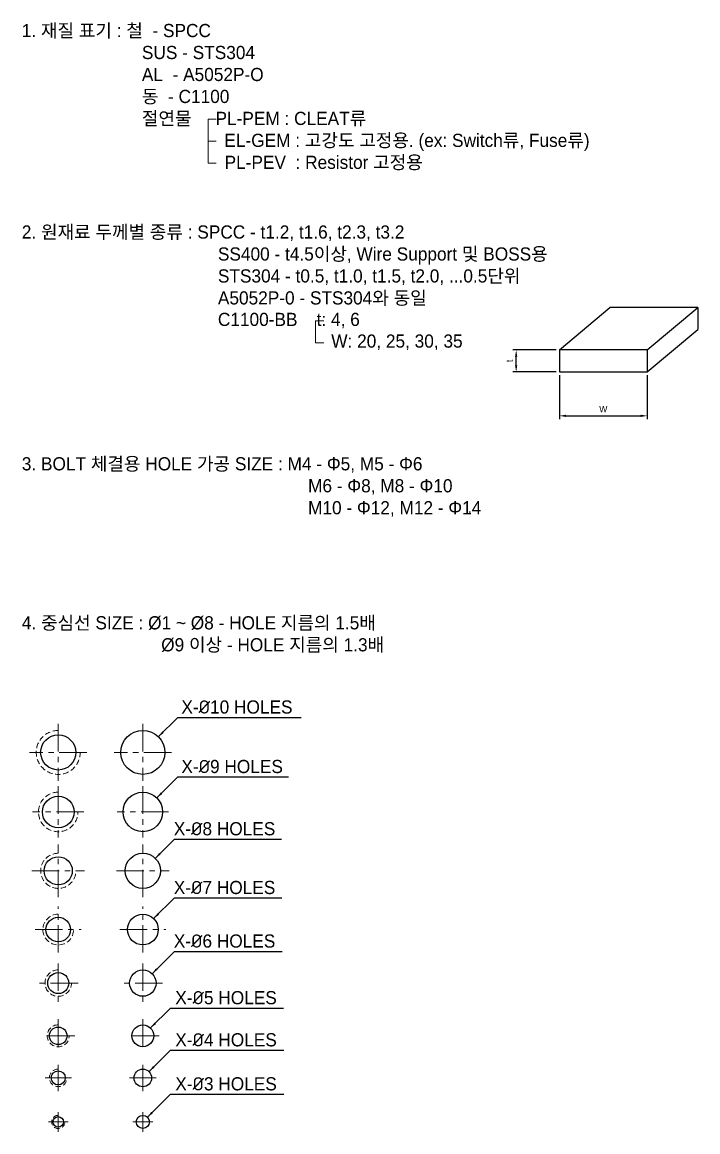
# Model space of a CAD drawing. Extents: x -344 to 1174, y 20 to 1266.
# Drawn here: x 833 to 1140, y 41 to 546 of the extents above; entities that cross this region are included whole.
import ezdxf

# ---------------------------------------------------------------- set-up
doc = ezdxf.new("R2010")
doc.units = 0
doc.header["$LTSCALE"] = 10
doc.header["$MEASUREMENT"] = 0
doc.linetypes.add('CENTER', pattern=[2, 1.25, -0.25, 0.25, -0.25])
doc.linetypes.add('HIDDEN', pattern=[0.375, 0.25, -0.125])
doc.layers.get('0').update_dxf_attribs({"linetype": 'CONTINUOUS', "lineweight": 25})
doc.layers.get('Defpoints').update_dxf_attribs({"linetype": 'CONTINUOUS'})
for name, color, linetype, lineweight in [('1', 1, 'HIDDEN', 13), ('2', 2, 'CENTER', 13), ('4', 4, 'CONTINUOUS', 18), ('6', 6, 'CONTINUOUS', 13)]:
    doc.layers.add(name, color=color, linetype=linetype, lineweight=lineweight)
doc.layers.add('문자', color=4, linetype='CONTINUOUS')
doc.styles.get("Standard").update_dxf_attribs({"font": 'simplex.shx'})
doc.styles.add('굴림', font='Gulim.ttf')
doc.styles.add('굴림체', font='GulimChe.ttf')
doc.dimstyles.get("Standard").update_dxf_attribs({"dimtxt": 3, "dimasz": 3, "dimexe": 1.5, "dimexo": 1.5, "dimgap": 1.5, "dimtad": 1, "dimdec": 4, "dimdsep": 46, "dimtxsty": 'Standard', "dimcen": 0, "dimclrd": 6, "dimclre": 6, "dimclrt": 4, "dimadec": 4, "dimazin": 2, "dimtfac": 1, "dimtdec": 4, "dimtmove": 0, "dimatfit": 0, "dimfxl": 0, "dimtolj": 1, "dimtzin": 0, "dimarcsym": 0})

# ---------------------------------------------------------------- blocks, each defined once
blk = doc.blocks.new('*D31')
at = {"layer": '6', "color": 6, "lineweight": -2}
for p, q in [((1077.05, 385.24), (1077.05, 365.24)), ((1117.05, 385.24), (1117.05, 365.24)), ((1080.05, 366.74), (1114.05, 366.74))]:
    blk.add_line(p, q, dxfattribs=at)
at = {"layer": '6', "color": 6}
for points in [[(1080.05, 367.24), (1080.05, 366.24), (1077.05, 366.74)], [(1114.05, 367.24), (1114.05, 366.24), (1117.05, 366.74)]]:
    blk.add_solid(points, dxfattribs=at)
at = {"layer": 'Defpoints', "color": 0}
for p in [(1077.05, 386.74), (1117.05, 386.74), (1117.05, 366.74)]:
    blk.add_point(p, dxfattribs=at)
at = {"layer": '6', "color": 4, "insert": (1097.05, 369.78), "char_height": 3, "attachment_point": 5, "style": '굴림'}
blk.add_mtext('\\A1;W', dxfattribs=at)
blk = doc.blocks.new('*D32')
at = {"layer": '6', "color": 6, "lineweight": -2}
for p, q in [((1075.55, 396.74), (1055.88, 396.74)), ((1057.38, 389.74), (1057.38, 393.74)), ((1075.55, 386.74), (1055.88, 386.74))]:
    blk.add_line(p, q, dxfattribs=at)
at = {"layer": '6', "color": 6}
for points in [[(1056.88, 393.74), (1057.88, 393.74), (1057.38, 396.74)], [(1056.88, 389.74), (1057.88, 389.74), (1057.38, 386.74)]]:
    blk.add_solid(points, dxfattribs=at)
at = {"layer": 'Defpoints', "color": 0}
for p in [(1057.38, 396.74), (1077.05, 396.74), (1077.05, 386.74)]:
    blk.add_point(p, dxfattribs=at)
at = {"layer": '6', "color": 4, "insert": (1054.35, 391.74), "char_height": 3, "attachment_point": 5, "rotation": 90, "style": '굴림'}
blk.add_mtext('\\A1;t', dxfattribs=at)

msp = doc.modelspace()

# ---------------------------------------------------------------- linework, layer by layer
for p, q in [((1077.053, 396.73781), (1100.03434, 416.02144)), ((1140.03434, 416.02144), (1100.03434, 416.02144)), ((1117.053, 396.73781), (1140.03434, 416.02144)), ((1140.03434, 416.02144), (1140.03434, 406.02144)), ((1117.053, 386.73781), (1140.03434, 406.02144)), ((1117.053, 396.73781), (1077.053, 396.73781)), ((1077.053, 396.73781), (1077.053, 386.73781)), ((1117.053, 396.73781), (1117.053, 386.73781)), ((1077.053, 386.73781), (1117.053, 386.73781))]:
    msp.add_line(p, q)
for centre, radius in [((887.49282, 213.48529), 10), ((848.98783, 213.48529), 8), ((848.98783, 186.38548), 7.2), ((887.49282, 186.38548), 9), ((887.49282, 159.58805), 8), ((848.98783, 159.58805), 6.4), ((848.98783, 132.8452), 5.6), ((887.49282, 132.8452), 7), ((848.98783, 108.46766), 4.8), ((887.49282, 108.46766), 6), ((848.98783, 84.47999), 4), ((887.49282, 84.47999), 5), ((848.98783, 65.3035), 3.2), ((887.49282, 65.3035), 4), ((848.98783, 45.26663), 2.4), ((887.49282, 45.26663), 3)]:
    msp.add_circle(centre, radius)
at = {"layer": '1'}
for centre, radius in [((848.98783, 213.48529), 10), ((848.98783, 186.38548), 9), ((848.98783, 159.58805), 8), ((848.98783, 132.8452), 7), ((848.98783, 108.46766), 6), ((848.98783, 84.47999), 5), ((848.98783, 65.3035), 4), ((848.98783, 45.26663), 3)]:
    msp.add_arc(centre, radius, 90, 0, dxfattribs=at)
at = {"layer": '2'}
for p, q in [((848.98783, 226.48529), (848.98783, 200.48529)), ((887.49282, 226.48529), (887.49282, 200.48529)), ((861.98783, 213.48529), (835.98783, 213.48529)), ((900.49282, 213.48529), (874.49282, 213.48529)), ((848.98783, 198.08548), (848.98783, 174.68548)), ((887.49282, 198.08548), (887.49282, 174.68548)), ((860.68783, 186.38548), (837.28783, 186.38548)), ((899.19282, 186.38548), (875.79282, 186.38548)), ((848.98783, 147.58805), (848.98783, 171.58805)), ((887.49282, 147.58805), (887.49282, 171.58805)), ((836.98783, 159.58805), (860.98783, 159.58805)), ((875.49282, 159.58805), (899.49282, 159.58805)), ((848.98783, 122.3452), (848.98783, 143.3452)), ((887.49282, 122.3452), (887.49282, 143.3452)), ((838.48783, 132.8452), (859.48783, 132.8452)), ((876.99282, 132.8452), (897.99282, 132.8452)), ((848.98783, 117.46766), (848.98783, 99.46766)), ((887.49282, 117.46766), (887.49282, 99.46766)), ((857.98783, 108.46766), (839.98783, 108.46766)), ((896.49282, 108.46766), (878.49282, 108.46766)), ((848.98783, 91.97999), (848.98783, 76.97999)), ((887.49282, 91.97999), (887.49282, 76.97999)), ((856.48783, 84.47999), (841.48783, 84.47999)), ((894.99282, 84.47999), (879.99282, 84.47999)), ((848.98783, 71.3035), (848.98783, 59.3035)), ((887.49282, 71.3035), (887.49282, 59.3035)), ((854.98783, 65.3035), (842.98783, 65.3035)), ((893.49282, 65.3035), (881.49282, 65.3035)), ((848.98783, 49.76663), (848.98783, 40.76663)), ((887.49282, 49.76663), (887.49282, 40.76663)), ((853.48783, 45.26663), (844.48783, 45.26663)), ((891.99282, 45.26663), (882.99282, 45.26663))]:
    msp.add_line(p, q, dxfattribs=at)
at = {"layer": '4'}
for p, q in [((917.20061, 501.78434), (920.9002, 501.78434)), ((917.20061, 501.78434), (917.20061, 481.78434)), ((917.20061, 491.78434), (920.9002, 491.78434)), ((917.20061, 481.78434), (920.9002, 481.78434)), ((966.08156, 410.04005), (966.08156, 400.04005)), ((966.08156, 410.04005), (969.78115, 410.04005)), ((966.08156, 400.04005), (969.78115, 400.04005)), ((1036.23793, 322.66705), (1036.23793, 323.26705))]:
    msp.add_line(p, q, dxfattribs=at)
msp.add_arc((1036.43793, 322.66705), 0.2, 180, 270, dxfattribs=at)

# ---------------------------------------------------------------- texts
at = {"layer": '6', "color": 4, "char_height": 6, "attachment_point": 1, "style": '굴림'}
for s, insert in [('\\A1;X-{\\fISOCPEUR|b0|i0|c0|p34;%%C}10 HOLES', (905.03035, 237.18557)), ('\\A1;X-{\\fISOCPEUR|b0|i0|c0|p34;%%C}9 HOLES', (905.03035, 210.08576)), ('\\A1;X-{\\fISOCPEUR|b0|i0|c0|p34;%%C}8 HOLES', (901.57159, 181.74619)), ('\\A1;X-{\\fISOCPEUR|b0|i0|c0|p34;%%C}7 HOLES', (901.57159, 155.00334)), ('\\A1;X-{\\fISOCPEUR|b0|i0|c0|p34;%%C}6 HOLES', (901.57159, 130.62581)), ('\\A1;X-{\\fISOCPEUR|b0|i0|c0|p34;%%C}5 HOLES', (902.24869, 104.83527)), ('\\A1;X-{\\fISOCPEUR|b0|i0|c0|p34;%%C}4 HOLES', (902.24869, 85.65878)), ('\\A1;X-{\\fISOCPEUR|b0|i0|c0|p34;%%C}3 HOLES', (902.24869, 65.6219))]:
    msp.add_mtext(s, dxfattribs=dict(at, insert=insert))
at = {"layer": '문자', "style": '굴림'}
for s, p in [('1. 재질 표기 : 철  - SPCC', (832.41156, 539.15453)), ('SUS - STS304', (887.0607, 529.15453)), ('AL  - A5052P-O', (887.0607, 519.15453)), ('동  - C1100', (887.0607, 509.15453)), ('절연물     PL-PEM : CLEAT류', (887.0607, 499.15453)), ('EL-GEM : 고강도 고정용. (ex: Switch류, Fuse류)', (924.58188, 489.15453)), ('PL-PEV  : Resistor 고정용', (924.69851, 479.15453)), ('2. 원재료 두께별 종류 : SPCC - t1.2, t1.6, t2.3, t3.2', (832.41156, 447.43242)), ('SS400 - t4.5이상, Wire Support 및 BOSS용', (921.64932, 437.43242)), ('STS304 - t0.5, t1.0, t1.5, t2.0, ...0.5단위', (921.64932, 427.43242)), ('A5052P-0 - STS304와 동일', (921.64932, 417.43242)), ('C1100-BB    t: 4, 6', (921.64932, 407.64584)), ('W: 20, 25, 30, 35', (973.23263, 397.773)), ('3. BOLT 체결용 HOLE 가공 SIZE : M4 - Φ5, M5 - Φ6', (832.41156, 341.90541)), ('M6 - Φ8, M8 - Φ10', (962.68522, 331.90541)), ('M10 - Φ12, M12 - Φ14', (962.68522, 321.90541)), ('4. 중심선 SIZE : %%C1 ~ %%C8 - HOLE 지름의 1.5배', (832.41156, 269.50668)), ('%%C9 이상 - HOLE 지름의 1.3배', (895.85142, 259.50668))]:
    msp.add_text(s, height=6, dxfattribs=at).set_placement(p)

# ---------------------------------------------------------------- dimensions: what is measured, and where the dimension line sits
at = {"layer": '6'}
dim = msp.add_linear_dim(base=(1057.38114, 396.73781), p1=(1077.053, 386.73781), p2=(1077.053, 396.73781), angle=90, text='t', dimstyle='Standard', override={"dimtxsty": '굴림'}, dxfattribs=at)
dim.commit()
dim.dimension.update_dxf_attribs({"geometry": '*D32', "text_midpoint": (1054.34519, 391.73781)})
dim = msp.add_linear_dim(base=(1117.053, 366.73781), p1=(1077.053, 386.73781), p2=(1117.053, 386.73781), text='W', dimstyle='Standard', override={"dimtxsty": '굴림'}, dxfattribs=at)
dim.commit()
dim.dimension.update_dxf_attribs({"geometry": '*D31', "text_midpoint": (1097.053, 369.77975)})

# ---------------------------------------------------------------- leaders
for points, override in [([(894.53111, 220.58899), (903.36153, 229.41941), (959.54756, 229.41941)], {"dimtxsty": '굴림'}), ([(893.82399, 192.78206), (903.36153, 202.3196), (953.83937, 202.3196)], {"dimtxsty": '굴림'}), ([(893.12053, 165.2739), (901.83444, 173.98004), (950.5833, 173.98004)], {"dimtxsty": '굴림'}), ([(892.4131, 137.82424), (901.83444, 147.23719), (950.77128, 147.23719)], {"dimtxsty": '굴림'}), ([(891.7102, 112.73542), (901.83444, 122.85966), (950.90707, 122.85966)], {"dimtxsty": '굴림'}), ([(891.00308, 88.04063), (900.03157, 97.06911), (951.45895, 97.06911)], {"dimtxsty": '굴림'}), ([(890.29595, 68.157), (900.03157, 77.89262), (951.66326, 77.89262)], {"dimtxsty": '굴림'}), ([(889.58881, 47.41299), (900.03157, 57.85575), (921.69265, 57.85575)], {"dimscale": 1, "dimgap": 1, "dimtad": 0, "dimtxsty": '굴림체', "dimlwd": 13, "dimlwe": 13}), ([(889.58881, 47.41299), (900.03157, 57.85575), (951.66326, 57.85575)], {"dimtxsty": '굴림'})]:
    msp.add_leader(points, dimstyle='Standard', override=override, dxfattribs=at)

doc.saveas('drawing.dxf')
